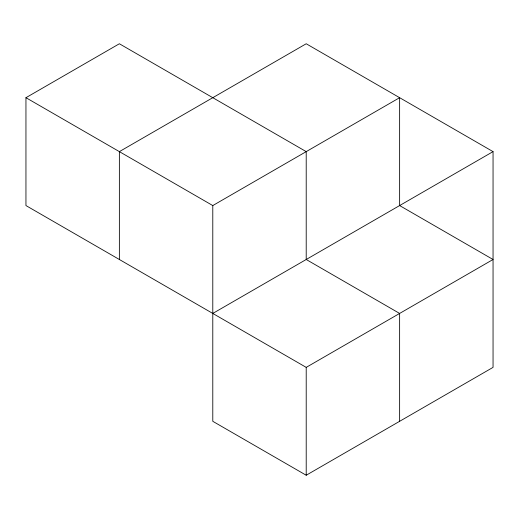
<?xml version="1.0" encoding="UTF-8"?>
<svg xmlns="http://www.w3.org/2000/svg" width="519" height="519" viewBox="0 0 519 519"><rect width="100%" height="100%" fill="white"/><g stroke="black" fill="none" stroke-linecap="round" stroke-linejoin="round"><path stroke-width="0.78" d="M25.95 97.695L212.79 205.563L399.63 97.689L399.63 205.563L493.05 259.5L306.21 367.374L25.95 205.563L25.95 97.695L119.37 43.758L306.21 151.626L306.21 259.5L399.63 313.437L399.63 421.311M212.79 313.437L493.05 151.626L493.05 367.374L306.21 475.242L212.79 421.311L212.79 205.563M493.05 151.626L306.21 43.758L119.37 151.626L119.37 259.5M306.21 367.374L306.21 475.242"/></g></svg>
